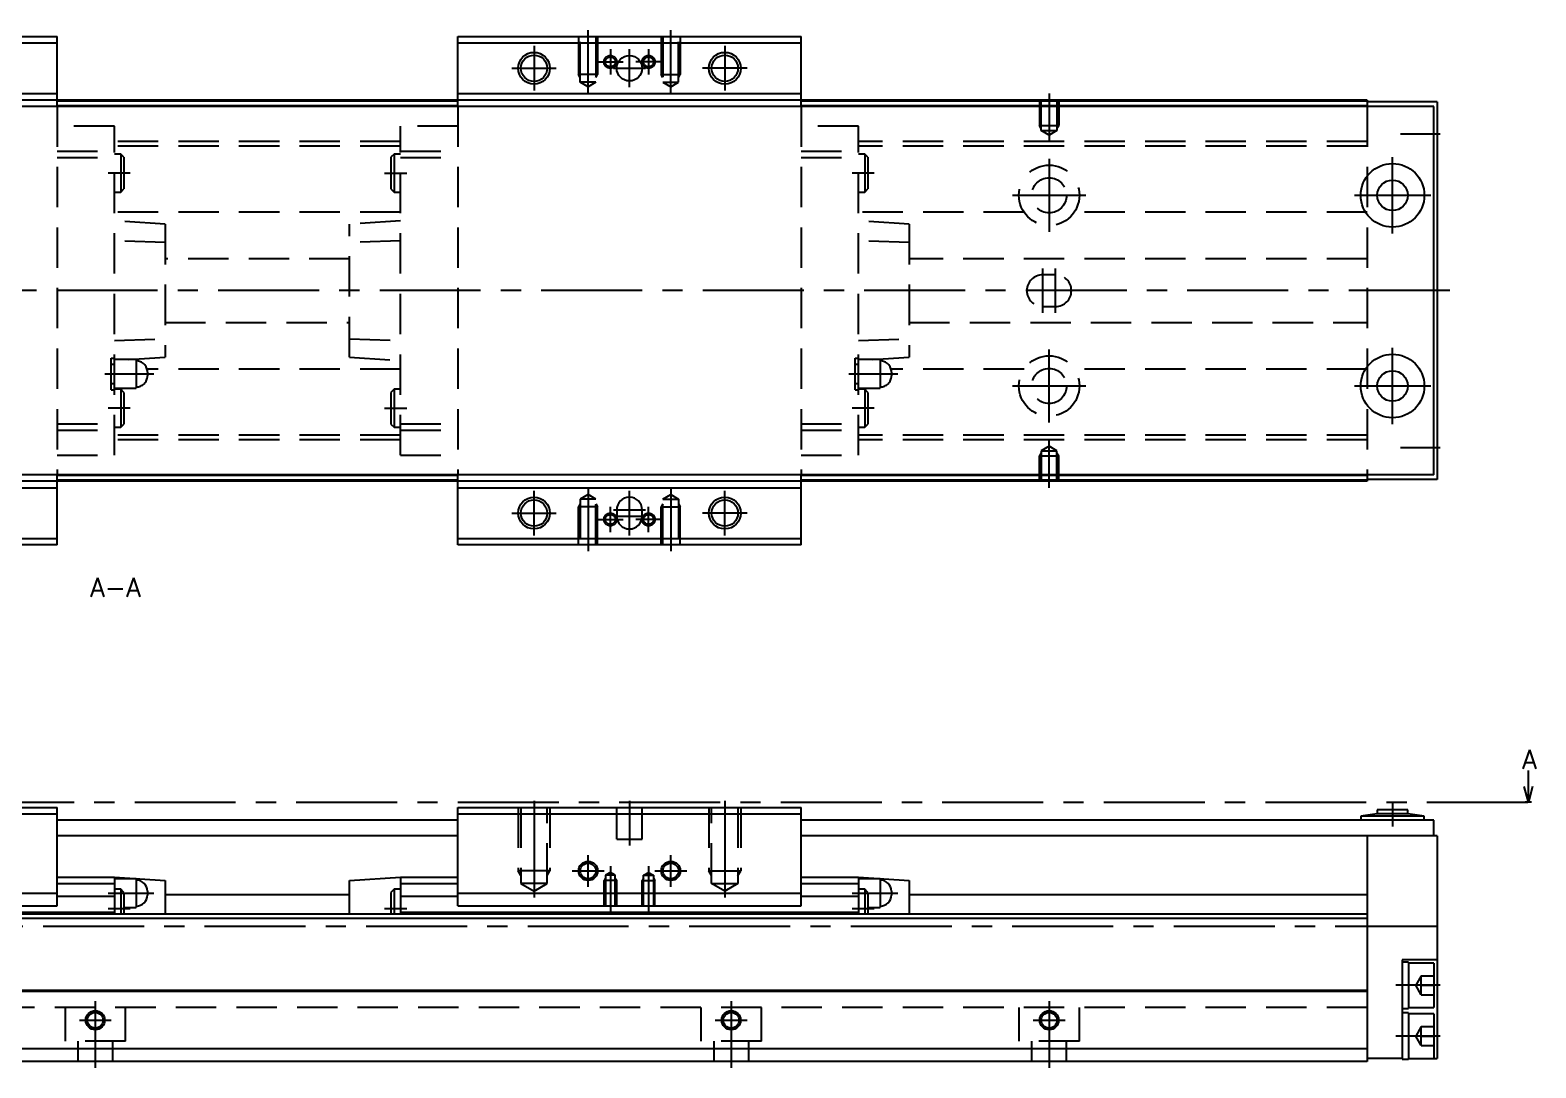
# Model space of a CAD drawing. Extents: x -2 to 671, y -8 to 279.
# Drawn here: x 434.5 to 671.3, y 9 to 172.3 of the extents above; entities that cross this region are included whole.
import ezdxf

# ---------------------------------------------------------------- set-up
doc = ezdxf.new("R2010")
doc.units = 0
doc.header["$LTSCALE"] = 0.5
doc.linetypes.add('CENTER', pattern=[50.8, 31.75, -6.35, 6.35, -6.35])
doc.linetypes.add('DASHED', pattern=[19.05, 12.7, -6.35])
for name, color, linetype in [('MSM_CENTER', 1, 'CENTER'), ('MSM_CONTINUOUS', 7, 'CONTINUOUS'), ('MSM_DASHED', 4, 'DASHED'), ('MSM_NARROW', 5, 'CONTINUOUS'), ('MSM_PART_NUMBER', 7, 'CONTINUOUS')]:
    doc.layers.add(name, color=color, linetype=linetype)
doc.styles.get("Standard").update_dxf_attribs({"font": 'txt.shx', "height": 3, "bigfont": 'bigfont.shx'})

msp = doc.modelspace()

# ---------------------------------------------------------------- linework, layer by layer
at = {"layer": 'MSM_CENTER'}
for p, q in [((522.26, 162.39), (522.26, 172.3)), ((535.26, 162.39), (535.26, 172.3)), ((513.76, 169.8), (513.76, 162.8)), ((525.76, 169.3), (525.76, 165.3)), ((528.76, 163.3), (528.76, 169.3)), ((531.76, 169.3), (531.76, 165.3)), ((543.76, 169.8), (543.76, 162.8)), ((510.26, 166.3), (517.26, 166.3)), ((523.76, 167.3), (527.76, 167.3)), ((526.26, 166.3), (531.26, 166.3)), ((533.76, 167.3), (529.76, 167.3)), ((547.26, 166.3), (540.26, 166.3)), ((594.76, 162.3), (594.76, 154.79)), ((650.01, 156), (656.26, 156)), ((594.76, 152.05), (594.76, 140.55)), ((648.76, 140.3), (648.76, 152.3)), ((450.26, 149.8), (446.76, 149.8)), ((490.26, 149.8), (493.76, 149.8)), ((567.26, 149.8), (563.76, 149.8)), ((589.01, 146.3), (600.51, 146.3)), ((642.76, 146.3), (654.76, 146.3)), ((593.76, 127.8), (593.76, 134.8)), ((595.76, 127.8), (595.76, 134.8)), ((657.76, 131.3), (256.26, 131.3)), ((594.76, 110.55), (594.76, 122.05)), ((648.76, 110.3), (648.76, 122.3)), ((446.26, 118.2), (453.96, 118.2)), ((563.26, 118.2), (570.96, 118.2)), ((589.01, 116.3), (600.51, 116.3)), ((642.76, 116.3), (654.76, 116.3)), ((450.26, 112.8), (446.76, 112.8)), ((490.26, 112.8), (493.76, 112.8)), ((567.26, 112.8), (563.76, 112.8)), ((594.76, 100.3), (594.76, 107.81)), ((650.01, 106.6), (656.26, 106.6)), ((513.76, 92.8), (513.76, 99.8)), ((522.26, 100.21), (522.26, 90.3)), ((528.76, 92.8), (528.76, 99.8)), ((535.26, 100.21), (535.26, 90.3)), ((543.76, 92.8), (543.76, 99.8)), ((525.76, 93.3), (525.76, 97.3)), ((531.76, 93.3), (531.76, 97.3)), ((510.26, 96.3), (517.26, 96.3)), ((523.76, 95.3), (527.76, 95.3)), ((526.26, 96.8), (531.26, 96.8)), ((526.26, 95.8), (531.26, 95.8)), ((533.76, 95.3), (529.76, 95.3)), ((547.26, 96.3), (540.26, 96.3)), ((247.76, 50.8), (670.12, 50.8)), ((513.76, 51), (513.76, 35.81)), ((528.76, 51), (528.76, 44)), ((543.76, 51), (543.76, 35.81)), ((648.76, 50.6), (648.76, 47)), ((522.26, 37.5), (522.26, 42.5)), ((525.76, 40.76), (525.76, 33.5)), ((531.76, 40.76), (531.76, 33.5)), ((535.26, 37.5), (535.26, 42.5)), ((519.76, 40), (524.76, 40)), ((532.76, 40), (537.76, 40)), ((446.76, 36.5), (453.96, 36.5)), ((563.76, 36.5), (570.96, 36.5)), ((446.76, 34.1), (450.26, 34.1)), ((490.26, 34.1), (493.76, 34.1)), ((563.76, 34.1), (567.26, 34.1)), ((258.76, 31.3), (657.76, 31.3)), ((656.26, 22), (649.26, 22)), ((444.76, 19.5), (444.76, 9)), ((544.76, 19.5), (544.76, 9)), ((594.76, 19.5), (594.76, 9)), ((442.26, 16.5), (447.26, 16.5)), ((542.26, 16.5), (547.26, 16.5)), ((592.26, 16.5), (597.26, 16.5)), ((656.26, 14), (649.26, 14))]:
    msp.add_line(p, q, dxfattribs=at)
at = {"layer": 'MSM_CONTINUOUS'}
for p, q in [((384.76, 171.3), (438.76, 171.3)), ((438.76, 160.3), (438.76, 171.3)), ((501.76, 171.3), (555.76, 171.3)), ((501.76, 160.3), (501.76, 171.3)), ((555.76, 160.3), (555.76, 171.3)), ((384.76, 170.3), (438.76, 170.3)), ((501.76, 170.3), (555.76, 170.3)), ((644.76, 161.3), (294.76, 161.3)), ((384.76, 162.3), (438.76, 162.3)), ((501.76, 161.1), (438.76, 161.1)), ((501.76, 162.3), (555.76, 162.3)), ((644.76, 161.1), (555.76, 161.1)), ((644.76, 161.3), (644.76, 160.3)), ((655.26, 160.3), (283.26, 160.3)), ((501.76, 160.4), (438.76, 160.4)), ((644.76, 160.4), (555.76, 160.4)), ((655.76, 161), (644.76, 161)), ((655.26, 102.3), (655.26, 160.3)), ((655.76, 161), (655.76, 101.6)), ((655.26, 102.3), (283.26, 102.3)), ((438.76, 91.3), (438.76, 102.3)), ((501.76, 102.2), (438.76, 102.2)), ((501.76, 91.3), (501.76, 102.3)), ((555.76, 91.3), (555.76, 102.3)), ((644.76, 102.2), (555.76, 102.2)), ((644.76, 102.3), (644.76, 101.3)), ((644.76, 101.3), (294.76, 101.3)), ((384.76, 100.3), (438.76, 100.3)), ((501.76, 101.5), (438.76, 101.5)), ((501.76, 100.3), (555.76, 100.3)), ((644.76, 101.5), (555.76, 101.5)), ((655.76, 101.6), (644.76, 101.6)), ((526.76, 96.8), (526.76, 95.8)), ((530.76, 95.8), (530.76, 96.8)), ((384.76, 92.3), (438.76, 92.3)), ((438.76, 91.3), (384.76, 91.3)), ((501.76, 92.3), (555.76, 92.3)), ((555.76, 91.3), (501.76, 91.3)), ((670.12, 50.8), (670.12, 55.8)), ((670.12, 50.8), (669.45, 53.3)), ((670.79, 53.3), (670.12, 50.8)), ((384.76, 50), (438.76, 50)), ((438.76, 34.5), (438.76, 50)), ((501.76, 34.5), (501.76, 50)), ((501.76, 50), (555.76, 50)), ((555.76, 34.5), (555.76, 50)), ((670.62, 50.8), (669.62, 50.8)), ((384.76, 49), (438.76, 49)), ((501.76, 48), (438.76, 48)), ((501.76, 49), (555.76, 49)), ((655.26, 48), (555.76, 48)), ((646.36, 49), (643.76, 48.6)), ((643.76, 48.6), (643.76, 48)), ((653.76, 48.6), (643.76, 48.6)), ((646.36, 49.6), (646.36, 49)), ((651.16, 49.6), (646.36, 49.6)), ((651.16, 49), (646.36, 49)), ((651.16, 49), (651.16, 49.6)), ((653.76, 48.6), (651.16, 49)), ((653.76, 48), (653.76, 48.6)), ((655.26, 45.5), (655.26, 48)), ((501.76, 45.5), (438.76, 45.5)), ((655.76, 45.5), (555.76, 45.5)), ((644.76, 45.5), (644.76, 10)), ((655.76, 45.5), (655.76, 10.5)), ((438.76, 39), (447.76, 39)), ((438.76, 38), (447.76, 38)), ((447.76, 39), (455.76, 38.5)), ((447.76, 39), (447.76, 33.2)), ((451.21, 38.75), (447.76, 38.75)), ((451.21, 38.75), (451.21, 34.25)), ((455.76, 38.5), (455.76, 33.2)), ((484.76, 38.5), (492.76, 39)), ((484.76, 33.2), (484.76, 38.5)), ((492.76, 39), (501.76, 39)), ((492.76, 39), (492.76, 33.2)), ((492.76, 38), (501.76, 38)), ((555.76, 39), (564.76, 39)), ((555.76, 38), (564.76, 38)), ((564.76, 39), (572.76, 38.5)), ((564.76, 39), (564.76, 33.2)), ((568.21, 38.75), (564.76, 38.75)), ((568.21, 38.75), (568.21, 34.25)), ((572.76, 38.5), (572.76, 33.2)), ((384.76, 36.5), (438.76, 36.5)), ((438.76, 36), (447.76, 36)), ((448.76, 37.1), (447.76, 37.1)), ((449.26, 36.6), (448.76, 37.1)), ((448.76, 37.1), (448.76, 33.2)), ((449.26, 36.6), (449.26, 33.2)), ((452.96, 36.8), (452.96, 36.2)), ((455.76, 36.3), (484.76, 36.3)), ((491.76, 37.1), (491.26, 36.6)), ((491.26, 36.6), (491.26, 33.2)), ((492.76, 37.1), (491.76, 37.1)), ((491.76, 37.1), (491.76, 33.2)), ((492.76, 36), (501.76, 36)), ((501.76, 36.5), (555.76, 36.5)), ((555.76, 36), (564.76, 36)), ((565.76, 37.1), (564.76, 37.1)), ((566.26, 36.6), (565.76, 37.1)), ((565.76, 37.1), (565.76, 33.2)), ((566.26, 36.6), (566.26, 33.2)), ((569.96, 36.8), (569.96, 36.2)), ((572.76, 36.3), (644.76, 36.3)), ((644.76, 33.2), (294.76, 33.2)), ((375.76, 33.5), (447.76, 33.5)), ((384.76, 34.5), (438.76, 34.5)), ((449.26, 34.25), (451.21, 34.25)), ((492.76, 33.5), (564.76, 33.5)), ((501.76, 34.5), (555.76, 34.5)), ((566.26, 34.25), (568.21, 34.25)), ((644.76, 32.5), (294.76, 32.5)), ((655.76, 26), (650.26, 26)), ((650.26, 26), (650.26, 10.35)), ((651.26, 25.65), (650.26, 25.65)), ((651.26, 25.65), (651.26, 18.35)), ((655.26, 25.5), (651.26, 25.5)), ((655.26, 25.5), (655.26, 18.5)), ((644.76, 21.2), (294.76, 21.2)), ((644.76, 21), (294.76, 21)), ((650.26, 18.35), (651.26, 18.35)), ((651.26, 17.65), (650.26, 17.65)), ((651.26, 18.5), (655.26, 18.5)), ((651.26, 17.65), (651.26, 10.35)), ((655.26, 17.5), (651.26, 17.5)), ((655.26, 17.5), (655.26, 10.5)), ((644.76, 12), (285.26, 12)), ((644.76, 10), (294.76, 10)), ((650.26, 10.5), (644.76, 10.5)), ((650.26, 10.35), (651.26, 10.35)), ((651.26, 10.5), (655.76, 10.5))]:
    msp.add_line(p, q, dxfattribs=at)
for centre, radius in [((513.76, 166.3), 2.07), ((528.76, 166.3), 2), ((543.76, 166.3), 2.07), ((648.76, 146.3), 5), ((648.76, 146.3), 2.4), ((648.76, 116.3), 5), ((648.76, 116.3), 2.4), ((513.76, 96.3), 2.07), ((543.76, 96.3), 2.07), ((522.26, 40), 1.23), ((535.26, 40), 1.23), ((444.76, 16.5), 1.23), ((544.76, 16.5), 1.23), ((594.76, 16.5), 1.23)]:
    msp.add_circle(centre, radius, dxfattribs=at)
for centre, radius, start, end in [((528.76, 96.8), 2, 0, 180), ((528.76, 95.8), 2, 180, 0), ((451.21, 36.8), 1.75, 0, 90), ((568.21, 36.8), 1.75, 0, 90), ((451.21, 36.2), 1.75, 270, 0), ((568.21, 36.2), 1.75, 270, 0)]:
    msp.add_arc(centre, radius, start, end, dxfattribs=at)
at = {"layer": 'MSM_DASHED'}
for p, q in [((520.76, 171.3), (520.76, 165.3)), ((521.03, 164.1), (521.03, 171.3)), ((523.49, 171.3), (523.49, 164.1)), ((523.76, 171.3), (523.76, 165.3)), ((533.76, 171.3), (533.76, 165.3)), ((534.03, 171.3), (534.03, 164.1)), ((536.49, 164.1), (536.49, 171.3)), ((536.76, 171.3), (536.76, 165.3)), ((523.76, 165.3), (520.76, 165.3)), ((521.03, 164.83), (520.76, 165.3)), ((523.49, 164.1), (521.03, 164.1)), ((522.26, 163.39), (521.03, 164.1)), ((523.49, 164.1), (522.26, 163.39)), ((523.49, 164.83), (523.76, 165.3)), ((533.76, 165.3), (536.76, 165.3)), ((534.03, 164.83), (533.76, 165.3)), ((534.03, 164.1), (536.49, 164.1)), ((534.03, 164.1), (535.26, 163.39)), ((535.26, 163.39), (536.49, 164.1)), ((536.49, 164.83), (536.76, 165.3)), ((593.26, 161.3), (593.26, 157.3)), ((593.53, 156.5), (593.53, 161.3)), ((595.99, 161.3), (595.99, 156.5)), ((596.26, 161.3), (596.26, 157.3)), ((438.76, 160.3), (438.76, 102.3)), ((501.76, 160.3), (501.76, 102.3)), ((555.76, 160.3), (555.76, 102.3)), ((644.76, 160.3), (644.76, 102.3)), ((447.76, 157.2), (438.76, 157.2)), ((447.76, 105.4), (447.76, 157.2)), ((501.76, 157.2), (492.76, 157.2)), ((492.76, 105.4), (492.76, 157.2)), ((564.76, 157.2), (555.76, 157.2)), ((564.76, 105.4), (564.76, 157.2)), ((593.53, 156.83), (593.26, 157.3)), ((593.26, 157.3), (596.26, 157.3)), ((593.53, 156.5), (595.99, 156.5)), ((594.76, 155.79), (593.53, 156.5)), ((595.99, 156.5), (594.76, 155.79)), ((595.99, 156.83), (596.26, 157.3)), ((492.76, 154.75), (447.76, 154.75)), ((492.76, 154.05), (447.76, 154.05)), ((644.76, 154.75), (564.76, 154.75)), ((644.76, 154.05), (564.76, 154.05)), ((438.76, 153.25), (447.76, 153.25)), ((438.76, 152.25), (447.76, 152.25)), ((448.76, 152.8), (447.76, 152.8)), ((448.76, 152.8), (448.76, 146.8)), ((449.26, 152.3), (448.76, 152.8)), ((449.26, 152.3), (449.26, 147.3)), ((491.76, 152.8), (491.26, 152.3)), ((491.26, 152.3), (491.26, 147.3)), ((491.76, 152.8), (491.76, 146.8)), ((492.76, 152.8), (491.76, 152.8)), ((492.76, 153.25), (501.76, 153.25)), ((492.76, 152.25), (501.76, 152.25)), ((555.76, 153.25), (564.76, 153.25)), ((555.76, 152.25), (564.76, 152.25)), ((565.76, 152.8), (564.76, 152.8)), ((565.76, 152.8), (565.76, 146.8)), ((566.26, 152.3), (565.76, 152.8)), ((566.26, 152.3), (566.26, 147.3)), ((448.76, 146.8), (449.26, 147.3)), ((491.26, 147.3), (491.76, 146.8)), ((565.76, 146.8), (566.26, 147.3)), ((447.76, 146.8), (448.76, 146.8)), ((491.76, 146.8), (492.76, 146.8)), ((564.76, 146.8), (565.76, 146.8)), ((492.76, 143.66), (447.76, 143.66)), ((455.76, 141.77), (447.76, 142.3)), ((492.76, 142.3), (484.76, 141.77)), ((590.81, 143.66), (564.76, 143.66)), ((572.76, 141.77), (564.76, 142.3)), ((644.76, 143.66), (598.71, 143.66)), ((455.76, 141.77), (455.76, 120.83)), ((484.76, 120.83), (484.76, 141.77)), ((572.76, 141.77), (572.76, 120.83)), ((455.76, 138.9), (447.76, 139.16)), ((492.76, 139.16), (484.76, 138.9)), ((572.76, 138.9), (564.76, 139.16)), ((484.76, 136.3), (455.76, 136.3)), ((644.76, 136.3), (572.76, 136.3)), ((595.76, 133.8), (593.76, 133.8)), ((593.76, 128.8), (595.76, 128.8)), ((455.76, 126.3), (484.76, 126.3)), ((572.76, 126.3), (644.76, 126.3)), ((447.76, 123.44), (455.76, 123.7)), ((484.76, 123.7), (492.76, 123.44)), ((564.76, 123.44), (572.76, 123.7)), ((450.02, 120.45), (455.76, 120.83)), ((484.76, 120.83), (492.76, 120.3)), ((567.02, 120.45), (572.76, 120.83)), ((447.26, 120.7), (447.76, 120.7)), ((447.26, 115.7), (447.26, 120.7)), ((447.76, 119.7), (447.26, 119.7)), ((451.21, 120.45), (447.76, 120.45)), ((451.21, 120.45), (451.21, 115.95)), ((492.76, 118.94), (452.9, 118.94)), ((452.96, 118.5), (452.96, 117.9)), ((564.26, 120.7), (564.76, 120.7)), ((564.26, 115.7), (564.26, 120.7)), ((564.76, 119.7), (564.26, 119.7)), ((568.21, 120.45), (564.76, 120.45)), ((568.21, 120.45), (568.21, 115.95)), ((590.81, 118.94), (569.9, 118.94)), ((569.96, 118.5), (569.96, 117.9)), ((644.76, 118.94), (598.71, 118.94)), ((447.26, 116.7), (447.76, 116.7)), ((564.26, 116.7), (564.76, 116.7)), ((447.26, 115.7), (447.76, 115.7)), ((447.76, 115.95), (451.21, 115.95)), ((448.76, 115.8), (447.76, 115.8)), ((449.26, 115.3), (448.76, 115.8)), ((448.76, 115.8), (448.76, 109.8)), ((449.26, 115.3), (449.26, 110.3)), ((491.76, 115.8), (491.26, 115.3)), ((491.26, 115.3), (491.26, 110.3)), ((492.76, 115.8), (491.76, 115.8)), ((491.76, 115.8), (491.76, 109.8)), ((564.26, 115.7), (564.76, 115.7)), ((564.76, 115.95), (568.21, 115.95)), ((565.76, 115.8), (564.76, 115.8)), ((566.26, 115.3), (565.76, 115.8)), ((565.76, 115.8), (565.76, 109.8)), ((566.26, 115.3), (566.26, 110.3)), ((438.76, 110.35), (447.76, 110.35)), ((438.76, 109.35), (447.76, 109.35)), ((447.76, 109.8), (448.76, 109.8)), ((448.76, 109.8), (449.26, 110.3)), ((491.26, 110.3), (491.76, 109.8)), ((491.76, 109.8), (492.76, 109.8)), ((492.76, 110.35), (501.76, 110.35)), ((492.76, 109.35), (501.76, 109.35)), ((555.76, 110.35), (564.76, 110.35)), ((555.76, 109.35), (564.76, 109.35)), ((564.76, 109.8), (565.76, 109.8)), ((565.76, 109.8), (566.26, 110.3)), ((492.76, 108.55), (447.76, 108.55)), ((492.76, 107.85), (447.76, 107.85)), ((644.76, 108.55), (564.76, 108.55)), ((644.76, 107.85), (564.76, 107.85)), ((594.76, 106.81), (593.53, 106.1)), ((595.99, 106.1), (594.76, 106.81)), ((438.76, 105.4), (447.76, 105.4)), ((492.76, 105.4), (501.76, 105.4)), ((555.76, 105.4), (564.76, 105.4)), ((593.53, 105.77), (593.26, 105.3)), ((593.26, 101.3), (593.26, 105.3)), ((593.26, 105.3), (596.26, 105.3)), ((593.53, 106.1), (593.53, 101.3)), ((593.53, 106.1), (595.99, 106.1)), ((595.99, 101.3), (595.99, 106.1)), ((595.99, 105.77), (596.26, 105.3)), ((596.26, 101.3), (596.26, 105.3)), ((521.03, 97.77), (520.76, 97.3)), ((523.76, 97.3), (520.76, 97.3)), ((520.76, 91.3), (520.76, 97.3)), ((522.26, 99.21), (521.03, 98.5)), ((521.03, 98.5), (521.03, 91.3)), ((523.49, 98.5), (521.03, 98.5)), ((523.49, 98.5), (522.26, 99.21)), ((523.49, 91.3), (523.49, 98.5)), ((523.49, 97.77), (523.76, 97.3)), ((523.76, 91.3), (523.76, 97.3)), ((534.03, 97.77), (533.76, 97.3)), ((533.76, 91.3), (533.76, 97.3)), ((533.76, 97.3), (536.76, 97.3)), ((534.03, 98.5), (535.26, 99.21)), ((534.03, 91.3), (534.03, 98.5)), ((534.03, 98.5), (536.49, 98.5)), ((535.26, 99.21), (536.49, 98.5)), ((536.49, 98.5), (536.49, 91.3)), ((536.49, 97.77), (536.76, 97.3)), ((536.76, 91.3), (536.76, 97.3)), ((511.26, 50), (511.26, 40)), ((511.69, 50), (511.69, 38)), ((515.83, 38), (515.83, 50)), ((516.26, 50), (516.26, 40)), ((526.76, 45), (526.76, 50)), ((530.76, 45), (530.76, 50)), ((541.26, 50), (541.26, 40)), ((541.69, 38), (541.69, 50)), ((545.83, 50), (545.83, 38)), ((546.26, 50), (546.26, 40)), ((526.76, 45), (530.76, 45)), ((516.26, 40), (511.26, 40)), ((511.69, 39.25), (511.26, 40)), ((515.83, 38), (511.69, 38)), ((511.69, 38), (513.76, 36.81)), ((513.76, 36.81), (515.83, 38)), ((515.83, 39.25), (516.26, 40)), ((524.98, 38.87), (524.76, 38.5)), ((526.76, 38.5), (524.76, 38.5)), ((524.76, 34.5), (524.76, 38.5)), ((525.76, 39.76), (524.98, 39.31)), ((526.54, 39.31), (524.98, 39.31)), ((524.98, 39.31), (524.98, 34.5)), ((526.54, 39.31), (525.76, 39.76)), ((526.54, 34.5), (526.54, 39.31)), ((526.54, 38.87), (526.76, 38.5)), ((526.76, 34.5), (526.76, 38.5)), ((530.98, 38.87), (530.76, 38.5)), ((530.76, 34.5), (530.76, 38.5)), ((530.76, 38.5), (532.76, 38.5)), ((530.98, 39.31), (531.76, 39.76)), ((530.98, 39.31), (532.54, 39.31)), ((530.98, 34.5), (530.98, 39.31)), ((531.76, 39.76), (532.54, 39.31)), ((532.54, 39.31), (532.54, 34.5)), ((532.54, 38.87), (532.76, 38.5)), ((532.76, 34.5), (532.76, 38.5)), ((541.26, 40), (546.26, 40)), ((541.69, 39.25), (541.26, 40)), ((541.69, 38), (545.83, 38)), ((543.76, 36.81), (541.69, 38)), ((545.83, 38), (543.76, 36.81)), ((545.83, 39.25), (546.26, 40)), ((653.26, 23.5), (652.4, 22)), ((653.26, 20.5), (652.4, 22)), ((653.26, 20.5), (653.26, 23.5)), ((653.26, 23.5), (655.26, 23.5)), ((653.26, 22), (655.26, 22)), ((653.26, 20.5), (655.26, 20.5)), ((644.76, 18.5), (294.76, 18.5)), ((440.01, 18.5), (440.01, 13.2)), ((449.51, 13.2), (449.51, 18.5)), ((540.01, 18.5), (540.01, 13.2)), ((549.51, 13.2), (549.51, 18.5)), ((590.01, 18.5), (590.01, 13.2)), ((599.51, 13.2), (599.51, 18.5)), ((653.26, 15.5), (652.4, 14)), ((653.26, 12.5), (653.26, 15.5)), ((653.26, 15.5), (655.26, 15.5)), ((449.51, 13.2), (440.01, 13.2)), ((442.01, 13.2), (442.01, 10)), ((447.51, 10), (447.51, 13.2)), ((549.51, 13.2), (540.01, 13.2)), ((542.01, 13.2), (542.01, 10)), ((547.51, 10), (547.51, 13.2)), ((599.51, 13.2), (590.01, 13.2)), ((592.01, 13.2), (592.01, 10)), ((597.51, 10), (597.51, 13.2)), ((653.26, 12.5), (652.4, 14)), ((653.26, 14), (655.26, 14)), ((653.26, 12.5), (655.26, 12.5))]:
    msp.add_line(p, q, dxfattribs=at)
for centre, radius in [((525.76, 167.3), 1), ((531.76, 167.3), 1), ((525.76, 167.3), 0.784), ((531.76, 167.3), 0.784), ((594.76, 146.3), 4.75), ((594.76, 146.3), 2.75), ((594.76, 116.3), 4.75), ((594.76, 116.3), 2.75), ((525.76, 95.3), 1), ((525.76, 95.3), 0.784), ((531.76, 95.3), 1), ((531.76, 95.3), 0.784)]:
    msp.add_circle(centre, radius, dxfattribs=at)
for centre, radius, start, end in [((593.76, 131.3), 2.5, 90, 270), ((595.76, 131.3), 2.5, 270, 90), ((451.21, 118.5), 1.75, 0, 90), ((568.21, 118.5), 1.75, 0, 90), ((451.21, 117.9), 1.75, 270, 0), ((568.21, 117.9), 1.75, 270, 0)]:
    msp.add_arc(centre, radius, start, end, dxfattribs=at)
at = {"layer": 'MSM_NARROW'}
for centre, radius in [((513.76, 166.3), 2.5), ((543.76, 166.3), 2.5), ((513.76, 96.3), 2.5), ((543.76, 96.3), 2.5), ((522.26, 40), 1.5), ((535.26, 40), 1.5), ((444.76, 16.5), 1.5), ((544.76, 16.5), 1.5), ((594.76, 16.5), 1.5)]:
    msp.add_circle(centre, radius, dxfattribs=at)

# ---------------------------------------------------------------- texts
at = {"layer": 'MSM_PART_NUMBER'}
for s, p in [('A-A', (443.93, 83.1)), ('A', (669.12, 56.05))]:
    msp.add_text(s, height=3, dxfattribs=at).set_placement(p)

doc.saveas('drawing.dxf')
